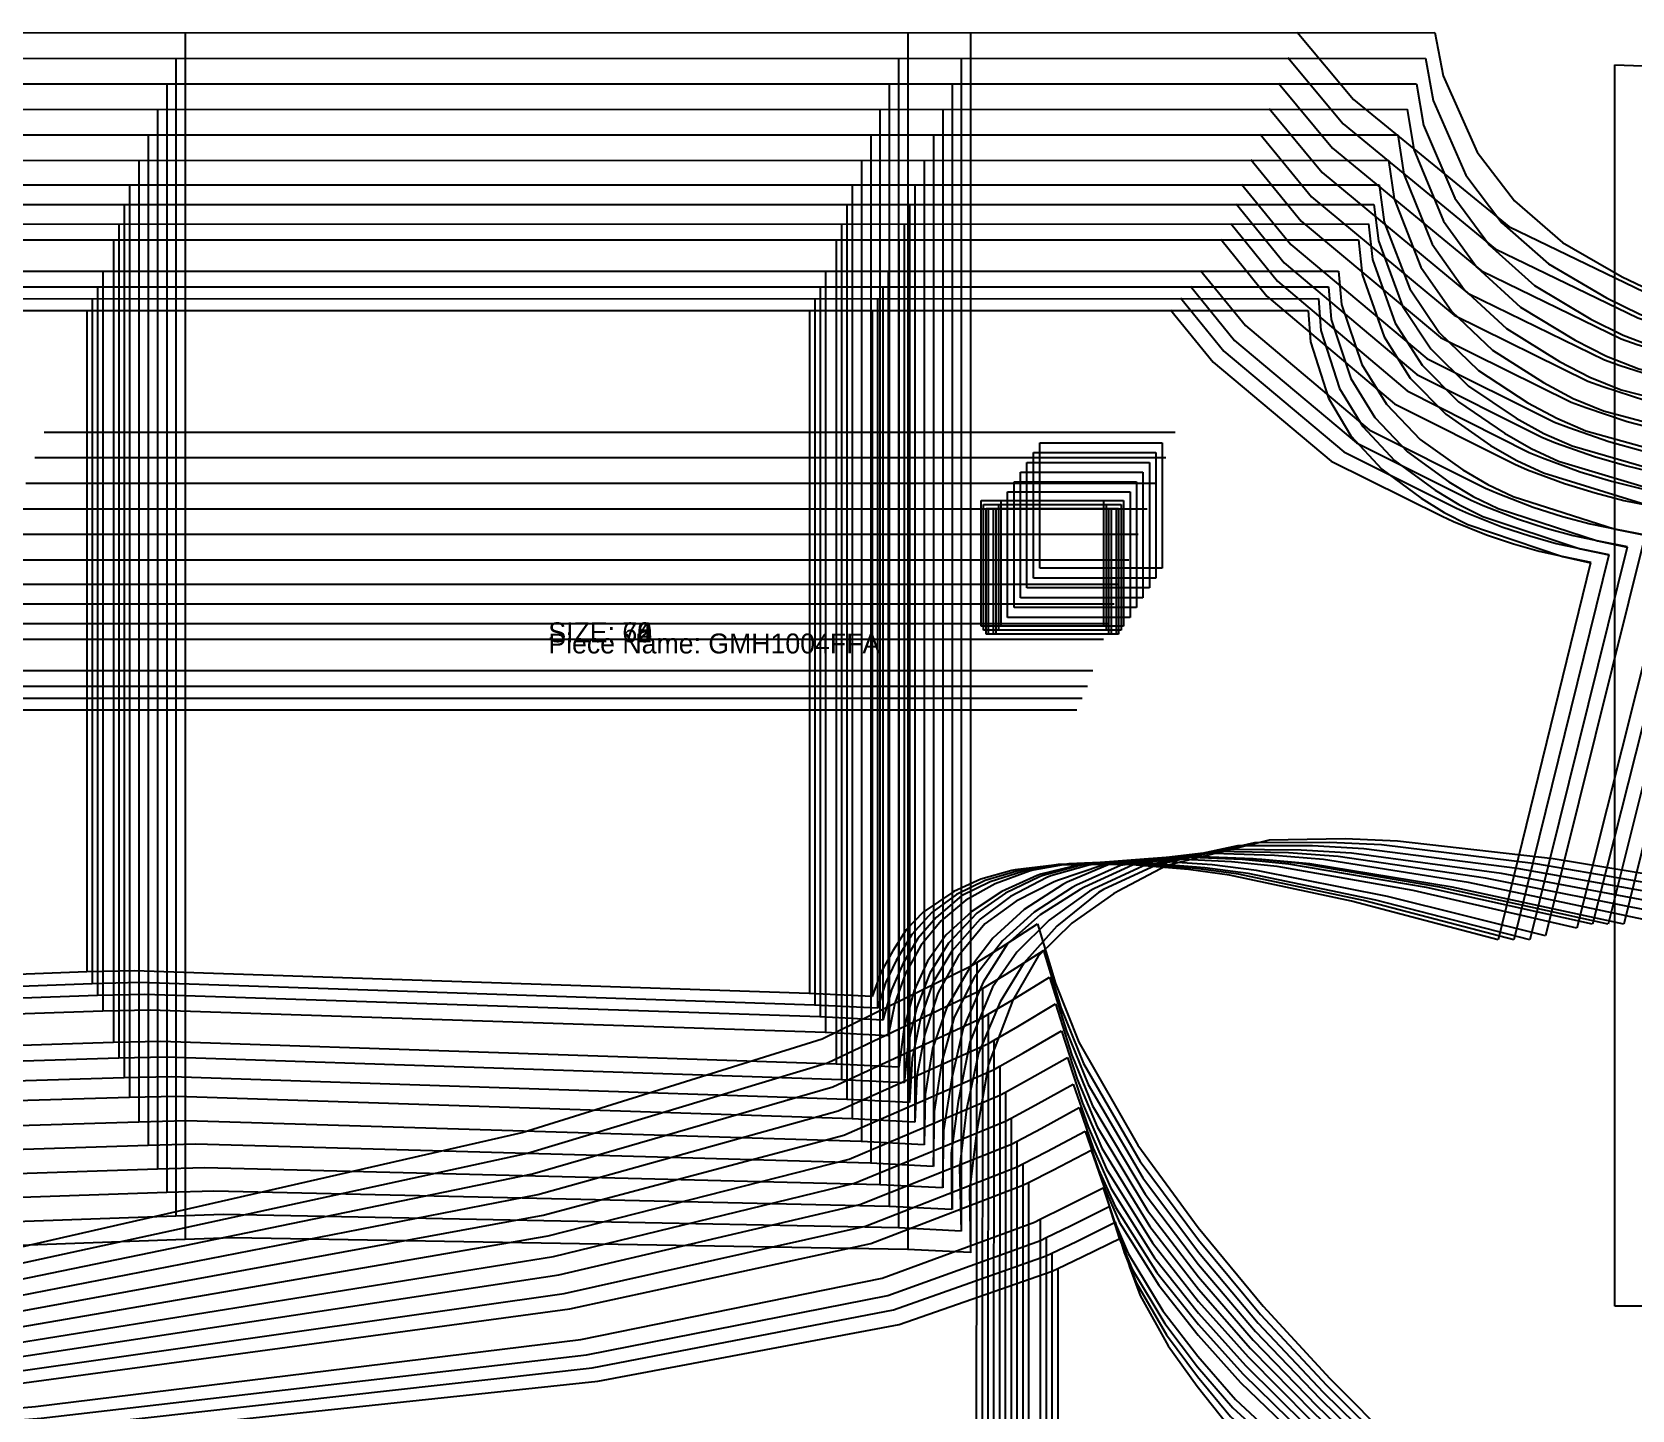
# Model space of a CAD drawing. Extents: x -1.7 to 62.1, y -0.5 to 34.5.
# Drawn here: x 8.41 to 28.47, y 17.2 to 34.48 of the extents above; entities that cross this region are included whole.
import ezdxf

# ---------------------------------------------------------------- set-up
doc = ezdxf.new("R2010")
doc.units = 0

# ---------------------------------------------------------------- blocks, each defined once
blk = doc.blocks.new('GMH1004FFA_42')
at = {"layer": '1'}
for points in [[(1.8122, 30.9872), (24.4099, 30.9889)], [(24.4099, 30.9889), (24.4388, 30.596), (24.6638, 29.8869), (24.9448, 29.4159), (25.331, 28.9979), (25.8245, 28.6329), (26.1136, 28.4537), (26.4105, 28.3058), (27.5972, 27.9025), (27.9497, 27.8249)], [(27.9497, 27.8249), (26.792, 23.0958)], [(26.792, 23.0958), (24.9531, 23.5818), (23.4237, 23.9061), (22.9061, 23.9773), (22.1516, 24.0394), (21.224, 24.0339), (20.7325, 23.9724), (20.691, 23.9654), (20.3044, 23.8587), (19.9665, 23.7041), (19.5809, 23.4415), (19.3688, 23.2217), (19.1993, 22.9597), (19.0542, 22.6933), (18.9394, 22.3854)], [(18.9394, 22.3854), (18.153, 22.4251), (9.6869, 22.7077), (9.0955, 22.6936), (1.8115, 22.4142)]]:
    blk.add_lwpolyline(points, dxfattribs=at)
at = {"layer": '5'}
blk.add_line((7.3271, 25.9803), (21.5066, 25.9803), dxfattribs=at)
at = {"layer": '6'}
blk.add_line((1.8122, 30.9872), (24.4099, 30.9889), dxfattribs=at)
at = {"layer": '7'}
blk.add_line((7.3271, 25.9803), (21.5066, 25.9803), dxfattribs=at)
at = {"layer": '8'}
for p, q in [((9.0956, 30.9881), (9.0956, 22.6936)), ((18.159, 22.425), (18.159, 30.9881)), ((18.9463, 22.3851), (18.9463, 30.9881)), ((20.3066, 27.0294), (20.3066, 28.6042)), ((20.3066, 28.6042), (21.8419, 28.6042)), ((21.8419, 28.6042), (21.8419, 27.0294)), ((21.8419, 27.0294), (20.3066, 27.0294))]:
    blk.add_line(p, q, dxfattribs=at)
blk.add_lwpolyline([(22.6816, 30.9967), (23.2166, 30.3408), (24.6961, 29.0998), (26.088, 28.4068), (26.2317, 28.3422), (26.6421, 28.1757), (26.9843, 28.0617), (27.3052, 27.9694), (27.6096, 27.9017), (27.9513, 27.8307)], dxfattribs=at)
at = {"layer": '1'}
for s, p in [('SIZE: 42', (14.8806, 26.8271)), ('Piece Name: GMH1004FFA', (14.8806, 26.6871))]:
    blk.add_text(s, height=0.25, dxfattribs=at).set_placement(p)
blk = doc.blocks.new('GMH1004FFA_44')
at = {"layer": '1'}
for points in [[(1.5838, 31.1348), (24.536, 31.1366)], [(24.536, 31.1366), (24.5682, 30.7349), (24.803, 30.011), (25.0936, 29.5311), (25.4914, 29.1061), (25.9985, 28.736), (26.2954, 28.5546), (26.6002, 28.4052), (27.8169, 28.0004), (28.178, 27.9234)], [(28.178, 27.9234), (26.9887, 23.0959)], [(26.9887, 23.0959), (25.1029, 23.5905), (23.5345, 23.9198), (23.0038, 23.9917), (22.2303, 24.0539), (21.2724, 24.0414), (20.8166, 23.9708), (20.7722, 23.9623), (20.3584, 23.8384), (19.9981, 23.664), (19.6912, 23.4389), (19.4402, 23.1637), (19.2427, 22.8385), (19.108, 22.5586), (19.0064, 22.2378)], [(19.0064, 22.2378), (18.22, 22.2775), (9.7539, 22.5601), (9.1624, 22.546), (1.5833, 22.2664)]]:
    blk.add_lwpolyline(points, dxfattribs=at)
at = {"layer": '5'}
blk.add_line((7.394, 26.128), (21.5736, 26.128), dxfattribs=at)
at = {"layer": '6'}
blk.add_line((1.5838, 31.1348), (24.536, 31.1366), dxfattribs=at)
at = {"layer": '7'}
blk.add_line((7.394, 26.128), (21.5736, 26.128), dxfattribs=at)
at = {"layer": '8'}
for p, q in [((9.1625, 31.1358), (9.1625, 22.546)), ((18.2259, 22.2774), (18.2259, 31.1358)), ((19.0133, 22.2375), (19.0133, 31.1358)), ((20.3381, 26.9802), (20.3381, 28.555)), ((20.3381, 28.555), (21.8735, 28.555)), ((21.8735, 28.555), (21.8735, 26.9802)), ((21.8735, 26.9802), (20.3381, 26.9802))]:
    blk.add_line(p, q, dxfattribs=at)
blk.add_lwpolyline([(22.8077, 31.1444), (23.3512, 30.4769), (24.8549, 29.2136), (26.2699, 28.5077), (26.4173, 28.4424), (26.8381, 28.2745), (27.1889, 28.1599), (27.5177, 28.0674), (27.8295, 27.9998), (28.1795, 27.9292)], dxfattribs=at)
at = {"layer": '1'}
for s, p in [('SIZE: 44', (14.8806, 26.8272)), ('Piece Name: GMH1004FFA', (14.8806, 26.6872))]:
    blk.add_text(s, height=0.25, dxfattribs=at).set_placement(p)
blk = doc.blocks.new('GMH1004FFA_46')
at = {"layer": '1'}
for points in [[(1.3554, 31.2823), (24.662, 31.2842)], [(24.662, 31.2842), (24.6974, 30.8737), (24.9421, 30.1351), (25.2423, 29.6462), (25.6516, 29.2142), (26.1725, 28.839), (26.4773, 28.6554), (26.7898, 28.5045), (28.0365, 28.0983), (28.4063, 28.0218)], [(28.4063, 28.0218), (27.1854, 23.0959)], [(27.1854, 23.0959), (25.2575, 23.5958), (23.6543, 23.9278), (23.1119, 23.9998), (22.3215, 24.0611), (21.3353, 24.0387), (20.876, 23.9603), (20.8318, 23.9514), (20.4206, 23.8238), (20.0634, 23.6465), (19.7439, 23.3775), (19.512, 23.1145), (19.3313, 22.8052), (19.1821, 22.4712), (19.0733, 22.0901)], [(19.0733, 22.0901), (18.2869, 22.1298), (9.8208, 22.4124), (9.2293, 22.3983), (1.355, 22.1185)]]:
    blk.add_lwpolyline(points, dxfattribs=at)
at = {"layer": '5'}
blk.add_line((7.4609, 26.2756), (21.6405, 26.2756), dxfattribs=at)
at = {"layer": '6'}
blk.add_line((1.3554, 31.2823), (24.662, 31.2842), dxfattribs=at)
at = {"layer": '7'}
blk.add_line((7.4609, 26.2756), (21.6405, 26.2756), dxfattribs=at)
at = {"layer": '8'}
for p, q in [((9.2295, 31.2834), (9.2295, 22.3983)), ((18.2929, 22.1297), (18.2929, 31.2834)), ((19.0802, 22.0898), (19.0802, 31.2834)), ((20.3697, 26.9309), (20.3697, 28.5057)), ((20.3697, 28.5057), (21.9051, 28.5057)), ((21.9051, 28.5057), (21.9051, 26.9309)), ((21.9051, 26.9309), (20.3697, 26.9309))]:
    blk.add_line(p, q, dxfattribs=at)
blk.add_lwpolyline([(22.9337, 31.292), (23.4858, 30.6129), (25.0136, 29.3273), (26.4517, 28.6085), (26.6028, 28.5426), (27.0341, 28.3732), (27.3935, 28.258), (27.7302, 28.1652), (28.0494, 28.0979), (28.4078, 28.0276)], dxfattribs=at)
at = {"layer": '1'}
for s, p in [('SIZE: 46', (14.8806, 26.8271)), ('Piece Name: GMH1004FFA', (14.8806, 26.6871))]:
    blk.add_text(s, height=0.25, dxfattribs=at).set_placement(p)
blk = doc.blocks.new('GMH1004FFA_48')
at = {"layer": '1'}
for points in [[(1.1271, 31.4791), (24.7881, 31.4811)], [(24.7881, 31.4811), (24.8268, 31.0618), (25.0813, 30.3084), (25.391, 29.8107), (25.812, 29.3716), (26.3466, 28.9913), (26.6591, 28.8055), (26.9796, 28.6532), (28.2562, 28.2455), (28.6345, 28.1695)], [(28.6345, 28.1695), (27.3822, 23.1452)], [(27.3822, 23.1452), (25.4044, 23.6411), (23.7604, 23.9678), (23.2045, 24.037), (22.3949, 24.0933), (21.407, 24.0513), (20.9599, 23.9693), (20.9136, 23.9576), (20.4846, 23.8005), (20.1153, 23.5937), (19.8055, 23.3366), (19.5503, 23.0262), (19.3554, 22.6647), (19.2248, 22.3022), (19.1403, 21.8933)], [(19.1403, 21.8933), (18.3539, 21.933), (9.8878, 22.2156), (9.2963, 22.2015), (1.1268, 21.9215)]]:
    blk.add_lwpolyline(points, dxfattribs=at)
at = {"layer": '5'}
blk.add_line((7.5279, 26.4725), (21.7075, 26.4725), dxfattribs=at)
at = {"layer": '6'}
blk.add_line((1.1271, 31.4791), (24.7881, 31.4811), dxfattribs=at)
at = {"layer": '7'}
blk.add_line((7.5279, 26.4725), (21.7075, 26.4725), dxfattribs=at)
at = {"layer": '8'}
for p, q in [((9.2964, 31.4803), (9.2964, 22.2015)), ((18.3598, 21.9329), (18.3598, 31.4803)), ((19.1472, 21.893), (19.1472, 31.4803)), ((20.4012, 26.9309), (20.4012, 28.5057)), ((20.4012, 28.5057), (21.9366, 28.5057)), ((21.9366, 28.5057), (21.9366, 26.9309)), ((21.9366, 26.9309), (20.4012, 26.9309))]:
    blk.add_line(p, q, dxfattribs=at)
blk.add_lwpolyline([(23.0598, 31.4889), (23.6205, 30.7982), (25.1724, 29.4903), (26.6336, 28.7586), (26.7884, 28.692), (27.2301, 28.5212), (27.5981, 28.4054), (27.9427, 28.3123), (28.2694, 28.2452), (28.636, 28.1753)], dxfattribs=at)
at = {"layer": '1'}
for s, p in [('SIZE: 48', (14.8806, 26.8272)), ('Piece Name: GMH1004FFA', (14.8806, 26.6872))]:
    blk.add_text(s, height=0.25, dxfattribs=at).set_placement(p)
blk = doc.blocks.new('GMH1004FFA_52')
at = {"layer": '1'}
for points in [[(0.6704, 31.8725), (25.0402, 31.8748)], [(25.0402, 31.8748), (25.0854, 31.4378), (25.3596, 30.655), (25.6885, 30.1393), (26.1327, 29.6862), (26.6947, 29.2957), (27.0229, 29.1055), (27.359, 28.9503), (28.6954, 28.5397), (29.091, 28.4648)], [(29.091, 28.4648), (27.7757, 23.2437)], [(27.7757, 23.2437), (25.7244, 23.7136), (24.0211, 24.0161), (23.446, 24.0758), (22.6094, 24.1167), (21.5745, 24.0453), (21.0574, 23.9204), (21.0094, 23.9043), (20.5686, 23.7044), (20.1949, 23.4565), (19.8644, 23.1561), (19.6348, 22.8311), (19.4686, 22.46), (19.3412, 22.0061), (19.2742, 21.4996)], [(19.2742, 21.4996), (18.4878, 21.5393), (10.0217, 21.8219), (9.4302, 21.8078), (0.6703, 21.5272)]]:
    blk.add_lwpolyline(points, dxfattribs=at)
at = {"layer": '5'}
blk.add_line((7.6618, 26.8662), (21.8414, 26.8662), dxfattribs=at)
at = {"layer": '6'}
blk.add_line((0.6704, 31.8725), (25.0402, 31.8748), dxfattribs=at)
at = {"layer": '7'}
blk.add_line((7.6618, 26.8662), (21.8414, 26.8662), dxfattribs=at)
at = {"layer": '8'}
for p, q in [((9.4303, 31.874), (9.4303, 21.8078)), ((18.4937, 21.5392), (18.4937, 31.874)), ((19.2811, 21.4993), (19.2811, 31.874)), ((20.4643, 26.9308), (20.4643, 28.5056)), ((20.4643, 28.5056), (21.9997, 28.5056)), ((21.9997, 28.5056), (21.9997, 26.9308)), ((21.9997, 26.9308), (20.4643, 26.9308))]:
    blk.add_line(p, q, dxfattribs=at)
blk.add_lwpolyline([(23.3119, 31.8826), (23.8897, 31.1687), (25.4899, 29.8162), (26.9974, 29.0586), (27.1595, 28.9907), (27.6222, 28.8171), (28.0073, 28.7), (28.3678, 28.6064), (28.7093, 28.5398), (29.0925, 28.4706)], dxfattribs=at)
at = {"layer": '1'}
for s, p in [('SIZE: 52', (14.8806, 26.8272)), ('Piece Name: GMH1004FFA', (14.8806, 26.6872))]:
    blk.add_text(s, height=0.25, dxfattribs=at).set_placement(p)
blk = doc.blocks.new('GMH1004FFA_54')
at = {"layer": '1'}
for points in [[(0.4421, 32.0692), (25.1663, 32.0716)], [(25.1663, 32.0716), (25.2147, 31.6258), (25.4989, 30.8282), (25.8372, 30.3036), (26.293, 29.8435), (26.8687, 29.4478), (27.2048, 29.2555), (27.5486, 29.0989), (28.915, 28.6868), (29.3192, 28.6124)], [(29.3192, 28.6124), (27.9725, 23.2929)], [(27.9725, 23.2929), (25.8916, 23.7536), (24.1646, 24.0472), (23.5819, 24.1033), (22.7344, 24.1386), (21.6425, 24.0521), (21.0849, 23.903), (21.0383, 23.8863), (20.6122, 23.6816), (20.2526, 23.4316), (19.8982, 23.0545), (19.6632, 22.6771), (19.5016, 22.2524), (19.3909, 21.8024), (19.3412, 21.3027)], [(19.3412, 21.3027), (18.5547, 21.3424), (10.0887, 21.625), (9.4972, 21.6109), (0.442, 21.3301)]]:
    blk.add_lwpolyline(points, dxfattribs=at)
at = {"layer": '5'}
blk.add_line((7.7288, 27.063), (21.9084, 27.063), dxfattribs=at)
at = {"layer": '6'}
blk.add_line((0.4421, 32.0692), (25.1663, 32.0716), dxfattribs=at)
at = {"layer": '7'}
blk.add_line((7.7288, 27.063), (21.9084, 27.063), dxfattribs=at)
at = {"layer": '8'}
for p, q in [((9.4973, 32.0708), (9.4973, 21.6109)), ((18.5607, 21.3423), (18.5607, 32.0708)), ((19.3481, 21.3024), (19.3481, 32.0708)), ((20.4959, 26.9307), (20.4959, 28.5055)), ((20.4959, 28.5055), (22.0313, 28.5055)), ((22.0313, 28.5055), (22.0313, 26.9307)), ((22.0313, 26.9307), (20.4959, 26.9307))]:
    blk.add_line(p, q, dxfattribs=at)
blk.add_lwpolyline([(23.438, 32.0794), (24.0243, 31.354), (25.6487, 29.9791), (27.1792, 29.2086), (27.3451, 29.1401), (27.8182, 28.965), (28.2119, 28.8473), (28.5803, 28.7535), (28.9292, 28.687), (29.3208, 28.6182)], dxfattribs=at)
at = {"layer": '1'}
for s, p in [('SIZE: 54', (14.8806, 26.8271)), ('Piece Name: GMH1004FFA', (14.8806, 26.6871))]:
    blk.add_text(s, height=0.25, dxfattribs=at).set_placement(p)
blk = doc.blocks.new('GMH1004FFA_56')
at = {"layer": '1'}
for points in [[(0.2137, 32.3151), (25.2332, 32.3177)], [(25.2332, 32.3177), (25.2884, 31.8597), (25.5903, 31.0426), (25.9448, 30.5071), (26.4192, 30.0392), (27.0163, 29.6392), (27.3643, 29.4454), (27.72, 29.2884), (29.1307, 28.8809), (29.5476, 28.8093)], [(29.5476, 28.8093), (28.1692, 23.2929)], [(28.1692, 23.2929), (26.059, 23.7582), (24.3076, 24.0544), (23.7167, 24.1109), (22.8573, 24.1459), (21.7344, 24.0518), (21.1808, 23.899), (21.1309, 23.8792), (20.6765, 23.6418), (20.2959, 23.3577), (19.9397, 22.9541), (19.7037, 22.5554), (19.5454, 22.1091), (19.4421, 21.609), (19.4081, 21.0567)], [(19.4081, 21.0567), (18.6217, 21.0964), (10.1556, 21.379), (9.5641, 21.3649), (0.2139, 21.0837)]]:
    blk.add_lwpolyline(points, dxfattribs=at)
at = {"layer": '5'}
blk.add_line((7.7957, 27.3091), (21.9753, 27.3091), dxfattribs=at)
at = {"layer": '6'}
blk.add_line((0.2137, 32.3151), (25.2332, 32.3177), dxfattribs=at)
at = {"layer": '7'}
blk.add_line((7.7957, 27.3091), (21.9753, 27.3091), dxfattribs=at)
at = {"layer": '8'}
for p, q in [((9.5643, 32.3169), (9.5643, 21.3649)), ((18.6277, 21.0963), (18.6277, 32.3169)), ((19.415, 21.0564), (19.415, 32.3169)), ((20.5275, 26.9799), (20.5275, 28.5547)), ((20.5275, 28.5547), (22.0628, 28.5547)), ((22.0628, 28.5547), (22.0628, 26.9799)), ((22.0628, 26.9799), (20.5275, 26.9799))]:
    blk.add_line(p, q, dxfattribs=at)
blk.add_lwpolyline([(23.5049, 32.3255), (24.1065, 31.585), (25.7713, 30.1828), (27.3387, 29.3985), (27.5101, 29.3298), (27.9989, 29.155), (28.4053, 29.0383), (28.7856, 28.9459), (29.1454, 28.8815), (29.5491, 28.8151)], dxfattribs=at)
at = {"layer": '1'}
for s, p in [('SIZE: 56', (14.8806, 26.8272)), ('Piece Name: GMH1004FFA', (14.8806, 26.6872))]:
    blk.add_text(s, height=0.25, dxfattribs=at).set_placement(p)
blk = doc.blocks.new('GMH1004FFA_58')
at = {"layer": '1'}
for points in [[(-0.0145, 32.5609), (25.3003, 32.5637)], [(25.3003, 32.5637), (25.3623, 32.0935), (25.682, 31.257), (26.0524, 30.7104), (26.5455, 30.2349), (27.164, 29.8305), (27.5239, 29.6352), (27.8914, 29.4778), (29.3465, 29.075), (29.7759, 29.0061)], [(29.7759, 29.0061), (28.3661, 23.2928)], [(28.3661, 23.2928), (26.2147, 23.7572), (24.4296, 24.051), (23.8276, 24.1058), (22.9522, 24.1376), (21.8335, 24.0315), (21.2649, 23.8387), (21.2137, 23.819), (20.7467, 23.5815), (20.3544, 23.2954), (20.02, 22.8907), (19.7657, 22.4293), (19.6015, 21.9166), (19.5015, 21.3904), (19.4752, 20.8106)], [(19.4752, 20.8106), (18.6888, 20.8503), (10.2227, 21.1329), (9.6312, 21.1188), (-0.0142, 20.8372)]]:
    blk.add_lwpolyline(points, dxfattribs=at)
at = {"layer": '5'}
blk.add_line((7.8628, 27.5551), (22.0424, 27.5551), dxfattribs=at)
at = {"layer": '6'}
blk.add_line((-0.0145, 32.5609), (25.3003, 32.5637), dxfattribs=at)
at = {"layer": '7'}
blk.add_line((7.8628, 27.5551), (22.0424, 27.5551), dxfattribs=at)
at = {"layer": '8'}
for p, q in [((9.6313, 32.5629), (9.6313, 21.1188)), ((18.6947, 20.8502), (18.6947, 32.5629)), ((19.4821, 20.8103), (19.4821, 32.5629)), ((20.5591, 27.029), (20.5591, 28.6038)), ((20.5591, 28.6038), (22.0945, 28.6038)), ((22.0945, 28.6038), (22.0945, 27.029)), ((22.0945, 27.029), (20.5591, 27.029))]:
    blk.add_line(p, q, dxfattribs=at)
blk.add_lwpolyline([(23.572, 32.5715), (24.1888, 31.8159), (25.894, 30.3864), (27.4984, 29.5883), (27.6753, 29.5195), (28.1799, 29.345), (28.599, 29.2293), (28.991, 29.1383), (29.3617, 29.0759), (29.7774, 29.0119)], dxfattribs=at)
at = {"layer": '1'}
for s, p in [('SIZE: 58', (14.8807, 26.8271)), ('Piece Name: GMH1004FFA', (14.8807, 26.6871))]:
    blk.add_text(s, height=0.25, dxfattribs=at).set_placement(p)
blk = doc.blocks.new('GMH1004FFA_60')
at = {"layer": '1'}
for points in [[(-0.2921, 32.8674), (25.4164, 32.8704)], [(25.4164, 32.8704), (25.4852, 32.388), (25.8227, 31.532), (26.2093, 30.9745), (26.721, 30.4912), (27.3607, 30.0824), (27.7326, 29.8857), (28.1119, 29.728), (29.6115, 29.3298), (30.0533, 29.2636)], [(28.612, 23.3534), (26.4187, 23.8141), (24.5992, 24.1031), (23.9858, 24.1555), (23.0942, 24.1829), (21.9223, 24.0441), (21.3846, 23.8183), (21.331, 23.7908), (20.8483, 23.4759), (20.4531, 23.1167), (20.1454, 22.7128), (19.8772, 22.2508), (19.6991, 21.7348), (19.6044, 21.1589), (19.5913, 20.5267)], [(19.5913, 20.5267), (18.8049, 20.5664), (10.3387, 20.8261), (9.7473, 20.8105), (-0.2915, 20.5037)]]:
    blk.add_lwpolyline(points, dxfattribs=at)
at = {"layer": '5'}
blk.add_line((7.9789, 27.8618), (22.1585, 27.8618), dxfattribs=at)
at = {"layer": '6'}
blk.add_line((-0.2921, 32.8674), (25.4164, 32.8704), dxfattribs=at)
at = {"layer": '7'}
blk.add_line((7.9789, 27.8618), (22.1585, 27.8618), dxfattribs=at)
at = {"layer": '8'}
for p, q in [((9.7475, 32.8696), (9.7475, 20.8105)), ((18.8109, 20.5663), (18.8109, 32.8696)), ((19.5982, 20.5264), (19.5982, 32.8696)), ((20.6398, 27.1388), (20.6398, 28.7136)), ((20.6398, 28.7136), (22.1752, 28.7136)), ((22.1752, 28.7136), (22.1752, 27.1388)), ((22.1752, 27.1388), (20.6398, 27.1388))]:
    blk.add_line(p, q, dxfattribs=at)
blk.add_lwpolyline([(23.6881, 32.8782), (24.3201, 32.1075), (26.066, 30.6506), (27.7071, 29.8388), (27.8897, 29.7699), (28.4099, 29.5956), (28.8417, 29.4809), (29.2454, 29.3914), (29.627, 29.331), (30.0549, 29.2694)], dxfattribs=at)
at = {"layer": '1'}
for s, p in [('SIZE: 60', (14.8806, 26.827)), ('Piece Name: GMH1004FFA', (14.8806, 26.687))]:
    blk.add_text(s, height=0.25, dxfattribs=at).set_placement(p)
blk = doc.blocks.new('GMH1004FFA_62')
at = {"layer": '1'}
for points in [[(-0.5696, 33.1873), (25.5326, 33.1905)], [(25.5326, 33.1905), (25.6082, 32.6959), (25.9635, 31.8204), (26.3661, 31.2519), (26.8966, 30.761), (27.5575, 30.3478), (27.9414, 30.1496), (28.3325, 29.9915), (29.8764, 29.5979), (30.3308, 29.5345)], [(28.858, 23.4274), (26.6299, 23.8689), (24.7826, 24.1407), (24.1603, 24.1868), (23.2564, 24.2042), (22.0537, 24.0298), (21.5043, 23.7806), (21.451, 23.7534), (20.9706, 23.4416), (20.5771, 23.0856), (20.2186, 22.6262), (19.968, 22.125), (19.8153, 21.5732), (19.7168, 20.9451), (19.7075, 20.2562)], [(19.7075, 20.2562), (18.9211, 20.2959), (10.4548, 20.5332), (9.8635, 20.516), (-0.5688, 20.1836)]]:
    blk.add_lwpolyline(points, dxfattribs=at)
at = {"layer": '5'}
blk.add_line((8.0951, 28.1819), (22.2747, 28.1819), dxfattribs=at)
at = {"layer": '6'}
blk.add_line((-0.5696, 33.1873), (25.5326, 33.1905), dxfattribs=at)
at = {"layer": '7'}
blk.add_line((8.0951, 28.1819), (22.2747, 28.1819), dxfattribs=at)
at = {"layer": '8'}
for p, q in [((9.8636, 33.1897), (9.8636, 20.516)), ((18.927, 20.2958), (18.927, 33.1897)), ((19.7144, 20.2559), (19.7144, 33.1897)), ((20.7206, 27.262), (20.7206, 28.8368)), ((20.7206, 28.8368), (22.256, 28.8368)), ((22.256, 28.8368), (22.256, 27.262)), ((22.256, 27.262), (20.7206, 27.262))]:
    blk.add_line(p, q, dxfattribs=at)
blk.add_lwpolyline([(23.8043, 33.1983), (24.4515, 32.4125), (26.2379, 30.9283), (27.9159, 30.1027), (28.1041, 30.0337), (28.6399, 29.8596), (29.0845, 29.746), (29.5, 29.6579), (29.8924, 29.5995), (30.3323, 29.5403)], dxfattribs=at)
at = {"layer": '1'}
for s, p in [('SIZE: 62', (14.8806, 26.827)), ('Piece Name: GMH1004FFA', (14.8806, 26.687))]:
    blk.add_text(s, height=0.25, dxfattribs=at).set_placement(p)
blk = doc.blocks.new('GMH1004FFA_64')
at = {"layer": '1'}
for points in [[(-0.847, 33.5072), (25.6489, 33.5106)], [(25.6489, 33.5106), (25.7313, 33.0037), (26.1043, 32.1088), (26.5231, 31.5294), (27.0722, 31.0307), (27.7545, 30.6132), (28.1503, 30.4135), (28.5532, 30.2551), (30.1415, 29.8661), (30.6084, 29.8054)], [(29.1041, 23.5014), (26.8335, 23.9263), (24.9521, 24.1828), (24.3188, 24.2228), (23.3994, 24.2308), (22.2044, 24.0321), (21.6034, 23.7571), (21.5478, 23.7294), (21.0478, 23.4116), (20.6374, 23.0472), (20.3349, 22.5654), (20.0804, 21.991), (19.9382, 21.3649), (19.8342, 20.7072), (19.8238, 19.9857)], [(19.8238, 19.9857), (19.0374, 20.0254), (10.5709, 20.2399), (9.9798, 20.2211), (-0.846, 19.8635)]]:
    blk.add_lwpolyline(points, dxfattribs=at)
at = {"layer": '5'}
blk.add_line((8.2114, 28.502), (22.391, 28.502), dxfattribs=at)
at = {"layer": '6'}
blk.add_line((-0.847, 33.5072), (25.6489, 33.5106), dxfattribs=at)
at = {"layer": '7'}
blk.add_line((8.2114, 28.502), (22.391, 28.502), dxfattribs=at)
at = {"layer": '8'}
for p, q in [((9.9799, 33.5097), (9.9799, 20.2211)), ((19.0433, 20.0253), (19.0433, 33.5097)), ((19.8307, 19.9854), (19.8307, 33.5097)), ((20.8015, 27.3852), (20.8015, 28.96)), ((20.8015, 28.96), (22.3369, 28.96)), ((22.3369, 28.96), (22.3369, 27.3852)), ((22.3369, 27.3852), (20.8015, 27.3852))]:
    blk.add_line(p, q, dxfattribs=at)
blk.add_lwpolyline([(23.9206, 33.5184), (24.5829, 32.7175), (26.4099, 31.206), (28.1248, 30.3666), (28.3185, 30.2975), (28.8701, 30.1237), (29.3274, 30.011), (29.7546, 29.9244), (30.1578, 29.868), (30.6099, 29.8112)], dxfattribs=at)
at = {"layer": '1'}
for s, p in [('SIZE: 64', (14.8807, 26.827)), ('Piece Name: GMH1004FFA', (14.8807, 26.687))]:
    blk.add_text(s, height=0.25, dxfattribs=at).set_placement(p)
blk = doc.blocks.new('GMH1004FFA_66')
at = {"layer": '1'}
for points in [[(-1.1245, 33.8271), (25.7651, 33.8307)], [(25.7651, 33.8307), (25.8542, 33.3117), (26.2451, 32.3973), (26.6799, 31.8069), (27.2476, 31.3006), (27.9513, 30.8786), (28.3591, 30.6775), (28.7737, 30.5187), (30.4063, 30.1343), (30.8859, 30.0763)], [(29.35, 23.5754), (27.03, 23.9911), (25.1081, 24.238), (24.4616, 24.2739), (23.5234, 24.2748), (22.3347, 24.0196), (21.7212, 23.7373), (21.6649, 23.7053), (21.1612, 23.3452), (20.7536, 22.9416), (20.451, 22.5046), (20.167, 21.8155), (20.0176, 21.0685), (19.9322, 20.4219), (19.9399, 19.7152)], [(19.9399, 19.7152), (19.1535, 19.7549), (10.6871, 19.947), (10.096, 19.9266), (-1.1234, 19.5434)]]:
    blk.add_lwpolyline(points, dxfattribs=at)
at = {"layer": '5'}
blk.add_line((8.3276, 28.8221), (22.5071, 28.8221), dxfattribs=at)
at = {"layer": '6'}
blk.add_line((-1.1245, 33.8271), (25.7651, 33.8307), dxfattribs=at)
at = {"layer": '7'}
blk.add_line((8.3276, 28.8221), (22.5071, 28.8221), dxfattribs=at)
at = {"layer": '8'}
for p, q in [((10.0961, 33.8299), (10.0961, 19.9266)), ((19.1595, 19.7548), (19.1595, 33.8299)), ((19.9468, 19.7149), (19.9468, 33.8299)), ((20.8823, 27.5084), (20.8823, 29.0832)), ((20.8823, 29.0832), (22.4177, 29.0832)), ((22.4177, 29.0832), (22.4177, 27.5084)), ((22.4177, 27.5084), (20.8823, 27.5084))]:
    blk.add_line(p, q, dxfattribs=at)
blk.add_lwpolyline([(24.0367, 33.8385), (24.7143, 33.0225), (26.5818, 31.4837), (28.3336, 30.6306), (28.5328, 30.5613), (29.1, 30.3878), (29.5702, 30.2761), (30.0091, 30.1909), (30.4231, 30.1365), (30.8874, 30.0821)], dxfattribs=at)
at = {"layer": '1'}
for s, p in [('SIZE: 66', (14.8807, 26.827)), ('Piece Name: GMH1004FFA', (14.8807, 26.687))]:
    blk.add_text(s, height=0.25, dxfattribs=at).set_placement(p)
blk = doc.blocks.new('GMH1004FFA_68')
at = {"layer": '1'}
for points in [[(-1.4021, 34.147), (25.8812, 34.1509)], [(25.8812, 34.1509), (25.9772, 33.6197), (26.3859, 32.6858), (26.8367, 32.0845), (27.4231, 31.5704), (28.148, 31.1441), (28.5678, 30.9415), (28.9943, 30.7823), (30.6713, 30.4025), (31.1633, 30.3473)], [(29.596, 23.6495), (27.2608, 24.051), (25.3273, 24.2857), (24.6772, 24.3172), (23.7341, 24.3115), (22.5039, 24.0328), (21.84, 23.7261), (21.7811, 23.688), (21.2584, 23.2675), (20.8422, 22.8057), (20.5477, 22.3179), (20.2732, 21.6742), (20.1245, 20.9746), (20.0373, 20.243), (20.0561, 19.4448)], [(20.0561, 19.4448), (19.2697, 19.4845), (10.8031, 19.6538), (10.2121, 19.6318), (-1.4005, 19.2232)]]:
    blk.add_lwpolyline(points, dxfattribs=at)
at = {"layer": '5'}
blk.add_line((8.4437, 29.1423), (22.6233, 29.1423), dxfattribs=at)
at = {"layer": '6'}
blk.add_line((-1.4021, 34.147), (25.8812, 34.1509), dxfattribs=at)
at = {"layer": '7'}
blk.add_line((8.4437, 29.1423), (22.6233, 29.1423), dxfattribs=at)
at = {"layer": '8'}
for p, q in [((10.2122, 34.1501), (10.2122, 19.6318)), ((19.2757, 19.4844), (19.2757, 34.1501)), ((20.063, 19.4445), (20.063, 34.1501)), ((20.963, 27.6317), (20.963, 29.2065)), ((20.963, 29.2065), (22.4984, 29.2065)), ((22.4984, 29.2065), (22.4984, 27.6317)), ((22.4984, 27.6317), (20.963, 27.6317))]:
    blk.add_line(p, q, dxfattribs=at)
blk.add_lwpolyline([(24.1529, 34.1587), (24.8457, 33.3276), (26.7537, 31.7615), (28.5423, 30.8946), (28.7472, 30.8252), (29.3301, 30.6519), (29.8129, 30.5413), (30.2635, 30.4575), (30.6885, 30.4051), (31.1649, 30.3531)], dxfattribs=at)
at = {"layer": '1'}
for s, p in [('SIZE: 68', (14.8806, 26.827)), ('Piece Name: GMH1004FFA', (14.8806, 26.687))]:
    blk.add_text(s, height=0.25, dxfattribs=at).set_placement(p)
blk = doc.blocks.new('GMH1004FFA_70')
at = {"layer": '1'}
for points in [[(-1.6796, 34.4669), (25.9975, 34.471)], [(25.9975, 34.471), (26.1002, 33.9275), (26.5266, 32.9742), (26.9936, 32.3619), (27.5985, 31.8402), (28.3448, 31.4094), (28.7766, 31.2054), (29.2149, 31.0459), (30.9362, 30.6707), (31.4409, 30.6182)], [(29.8421, 23.7235), (27.4816, 24.1114), (25.5277, 24.3339), (24.8712, 24.3609), (23.9191, 24.3481), (22.6371, 24.0293), (22.0243, 23.7056), (21.966, 23.6729), (21.444, 23.3046), (21.0208, 22.8907), (20.7068, 22.3392), (20.4005, 21.5384), (20.2509, 20.675), (20.1599, 19.9577), (20.1723, 19.1743)], [(20.1723, 19.1743), (19.3859, 19.214), (10.9192, 19.3608), (10.3284, 19.3373), (-1.6776, 18.9031)]]:
    blk.add_lwpolyline(points, dxfattribs=at)
at = {"layer": '5'}
blk.add_line((8.56, 29.4624), (22.7395, 29.4624), dxfattribs=at)
at = {"layer": '6'}
blk.add_line((-1.6796, 34.4669), (25.9975, 34.471), dxfattribs=at)
at = {"layer": '7'}
blk.add_line((8.56, 29.4624), (22.7395, 29.4624), dxfattribs=at)
at = {"layer": '8'}
for p, q in [((10.3285, 34.4702), (10.3285, 19.3373)), ((19.3919, 19.2139), (19.3919, 34.4702)), ((20.1792, 19.174), (20.1792, 34.4702)), ((21.0439, 27.7549), (21.0439, 29.3297)), ((21.0439, 29.3297), (22.5793, 29.3297)), ((22.5793, 29.3297), (22.5793, 27.7549)), ((22.5793, 27.7549), (21.0439, 27.7549))]:
    blk.add_line(p, q, dxfattribs=at)
blk.add_lwpolyline([(24.2691, 34.4788), (24.9771, 33.6325), (26.9256, 32.0392), (28.751, 31.1585), (28.9615, 31.089), (29.5601, 30.9159), (30.0557, 30.8063), (30.518, 30.724), (30.9539, 30.6735), (31.4424, 30.624)], dxfattribs=at)
at = {"layer": '1'}
for s, p in [('SIZE: 70', (14.8806, 26.827)), ('Piece Name: GMH1004FFA', (14.8806, 26.687))]:
    blk.add_text(s, height=0.25, dxfattribs=at).set_placement(p)
blk = doc.blocks.new('GMH1004FBA_70')
at = {"layer": '1'}
for points in [[(28.2517, 18.5024), (28.2516, 34.0657)], [(28.2516, 34.0657), (40.2597, 33.6355), (40.8506, 33.6127), (49.3228, 33.7699), (49.3235, 33.7588), (50.1106, 33.7985)], [(60.3383, 18.5024), (28.2517, 18.5024)]]:
    blk.add_lwpolyline(points, dxfattribs=at)
at = {"layer": '6'}
blk.add_line((60.3383, 18.5024), (28.2517, 18.5024), dxfattribs=at)
blk = doc.blocks.new('GMH1004FSL_42')
at = {"layer": '1'}
for points in [[(1.2835, 16.3074), (8.6657, 16.8342), (15.4998, 17.5644), (19.2809, 18.2726), (21.1973, 18.9429), (21.2694, 18.9768), (21.5763, 19.1217), (22.0616, 19.3591)], [(22.0616, 19.3591), (22.1661, 18.9958), (22.3027, 18.6359), (22.6537, 18.0046), (23.0142, 17.4987), (23.4018, 17.0158), (24.0989, 16.3995), (24.7826, 15.8364), (25.2363, 15.4572), (25.5165, 15.188), (25.7298, 14.9798), (26.3722, 14.2001), (26.6607, 13.7234), (26.8902, 13.1615), (26.9936, 12.5083), (26.9977, 12.1776)]]:
    blk.add_lwpolyline(points, dxfattribs=at)
at = {"layer": '8'}
blk.add_line((21.2686, 18.9697), (21.2745, 5.4039), dxfattribs=at)
blk = doc.blocks.new('GMH1004FSL_44')
at = {"layer": '1'}
for points in [[(1.2087, 16.4058), (8.5936, 16.9672), (15.4289, 17.7297), (19.2093, 18.4559), (21.1239, 19.1355), (21.1959, 19.1698), (21.5023, 19.3162), (21.9868, 19.556)], [(21.9868, 19.556), (22.1028, 19.1768), (22.2523, 18.8019), (22.6315, 18.1459), (23.0184, 17.6217), (23.4333, 17.1221), (24.1405, 16.4851), (24.8345, 15.9026), (25.295, 15.5104), (25.5791, 15.2324), (25.7952, 15.0174), (26.445, 14.2137), (26.7355, 13.7234), (26.965, 13.1615), (27.0684, 12.5083), (27.0725, 12.1776)]]:
    blk.add_lwpolyline(points, dxfattribs=at)
at = {"layer": '8'}
blk.add_line((21.1951, 19.1627), (21.1997, 5.207), dxfattribs=at)
blk = doc.blocks.new('GMH1004FSL_46')
at = {"layer": '1'}
for points in [[(1.1339, 16.5042), (8.5213, 17.1003), (15.3579, 17.895), (19.1376, 18.6392), (21.0504, 19.3283), (21.1223, 19.3629), (21.4282, 19.5108), (21.912, 19.7529)], [(21.912, 19.7529), (22.0394, 19.3579), (22.2019, 18.9678), (22.6092, 18.2873), (23.0225, 17.7447), (23.4648, 17.2284), (24.1821, 16.5707), (24.8864, 15.9688), (25.3537, 15.5636), (25.6416, 15.2768), (25.8607, 15.055), (26.5177, 14.2274), (26.8103, 13.7234), (27.0398, 13.1615), (27.1432, 12.5083), (27.1473, 12.1776)]]:
    blk.add_lwpolyline(points, dxfattribs=at)
at = {"layer": '8'}
blk.add_line((21.1215, 19.3558), (21.1249, 5.0101), dxfattribs=at)
blk = doc.blocks.new('GMH1004FSL_48')
at = {"layer": '1'}
for points in [[(1.0591, 16.6026), (8.4501, 17.2472), (15.2885, 18.087), (19.0672, 18.8564), (20.9775, 19.5586), (21.0492, 19.5937), (21.3545, 19.7437), (21.8372, 19.9891)], [(21.8372, 19.9891), (21.9748, 19.5729), (22.1493, 19.1621), (22.5847, 18.4465), (23.0253, 17.8766), (23.4963, 17.3347), (24.2237, 16.6563), (24.9383, 16.035), (25.4124, 15.6168), (25.7041, 15.3212), (25.9261, 15.0926), (26.5904, 14.241), (26.8851, 13.7234), (27.1146, 13.1615), (27.218, 12.5083), (27.2221, 12.1776)]]:
    blk.add_lwpolyline(points, dxfattribs=at)
at = {"layer": '8'}
blk.add_line((21.0484, 19.5866), (21.0501, 4.7739), dxfattribs=at)
blk = doc.blocks.new('GMH1004FSL_52')
at = {"layer": '1'}
for points in [[(0.9095, 16.7994), (8.3077, 17.5409), (15.1496, 18.4708), (18.9262, 19.2908), (20.8315, 20.0191), (20.9029, 20.0552), (21.207, 20.2094), (21.6876, 20.4615)], [(21.6876, 20.4615), (21.8455, 20.0028), (22.0442, 19.5508), (22.5356, 18.765), (23.0308, 18.1405), (23.5593, 17.5473), (24.307, 16.8274), (25.042, 16.1673), (25.5297, 15.7233), (25.8292, 15.4099), (26.057, 15.1677), (26.7359, 14.2683), (27.0347, 13.7234), (27.2642, 13.1615), (27.3676, 12.5083), (27.3717, 12.1776)]]:
    blk.add_lwpolyline(points, dxfattribs=at)
at = {"layer": '8'}
blk.add_line((20.9021, 20.0481), (20.9005, 4.3015), dxfattribs=at)
blk = doc.blocks.new('GMH1004FSL_54')
at = {"layer": '1'}
for points in [[(0.8347, 16.8978), (8.2365, 17.6878), (15.0801, 18.6628), (18.8558, 19.508), (20.7586, 20.2494), (20.8298, 20.286), (21.1332, 20.4423), (21.6128, 20.6977)], [(21.6128, 20.6977), (21.7809, 20.2178), (21.9916, 19.7451), (22.5111, 18.9242), (23.0336, 18.2724), (23.5908, 17.6536), (24.3486, 16.913), (25.0939, 16.2335), (25.5884, 15.7765), (25.8917, 15.4543), (26.1224, 15.2053), (26.8086, 14.2819), (27.1095, 13.7234), (27.339, 13.1615), (27.4424, 12.5083), (27.4465, 12.1776)]]:
    blk.add_lwpolyline(points, dxfattribs=at)
at = {"layer": '8'}
blk.add_line((20.829, 20.2789), (20.8257, 4.0653), dxfattribs=at)
blk = doc.blocks.new('GMH1004FSL_56')
at = {"layer": '1'}
for points in [[(0.7599, 16.9962), (8.1669, 17.8554), (15.0131, 18.8949), (18.7873, 19.7762), (20.6865, 20.5362), (20.7575, 20.5736), (21.06, 20.7328), (21.538, 20.993)], [(21.538, 20.993), (21.7142, 20.4839), (21.9358, 19.9822), (22.483, 19.1104), (23.0342, 18.4177), (23.6223, 17.7599), (24.3902, 16.9986), (25.1458, 16.2997), (25.6471, 15.8297), (25.9542, 15.4987), (26.1879, 15.2429), (26.8813, 14.2956), (27.1843, 13.7234), (27.4138, 13.1615), (27.5172, 12.5083), (27.5213, 12.1776)]]:
    blk.add_lwpolyline(points, dxfattribs=at)
at = {"layer": '8'}
blk.add_line((20.7567, 20.5665), (20.7509, 3.77), dxfattribs=at)
blk = doc.blocks.new('GMH1004FSL_58')
at = {"layer": '1'}
for points in [[(0.6851, 17.0946), (8.0973, 18.0231), (14.9459, 19.127), (18.7188, 20.0443), (20.6143, 20.8231), (20.6851, 20.8612), (20.9867, 21.0234), (21.4632, 21.2883)], [(21.4632, 21.2883), (21.6476, 20.75), (21.8799, 20.2193), (22.455, 19.2966), (23.0349, 18.563), (23.6538, 17.8662), (24.4318, 17.0842), (25.1977, 16.3659), (25.7058, 15.8829), (26.0168, 15.5431), (26.2533, 15.2805), (26.9541, 14.3092), (27.2591, 13.7234), (27.4886, 13.1615), (27.592, 12.5083), (27.5961, 12.1776)]]:
    blk.add_lwpolyline(points, dxfattribs=at)
at = {"layer": '8'}
blk.add_line((20.6843, 20.8541), (20.6761, 3.4747), dxfattribs=at)
blk = doc.blocks.new('GMH1004FSL_60')
at = {"layer": '1'}
for points in [[(0.6103, 17.193), (8.0287, 18.2045), (14.8803, 19.3858), (18.6515, 20.3463), (20.5426, 21.1476), (20.6132, 21.1865), (20.9137, 21.3523), (21.3884, 21.6229)], [(21.3884, 21.6229), (21.5797, 21.05), (21.8219, 20.4848), (22.4247, 19.5006), (23.0341, 18.7172), (23.6853, 17.9725), (24.4734, 17.1697), (25.2496, 16.4321), (25.7644, 15.9361), (26.0793, 15.5875), (26.3187, 15.3181), (27.0268, 14.3229), (27.3339, 13.7234), (27.5634, 13.1615), (27.6668, 12.5083), (27.6709, 12.1776)]]:
    blk.add_lwpolyline(points, dxfattribs=at)
at = {"layer": '8'}
blk.add_line((20.6124, 21.1794), (20.6013, 3.1401), dxfattribs=at)
blk = doc.blocks.new('GMH1004FSL_62')
at = {"layer": '1'}
for points in [[(0.5355, 17.2914), (7.96, 18.386), (14.8148, 19.6446), (18.5842, 20.6484), (20.471, 21.4721), (20.5413, 21.5119), (20.8407, 21.6813), (21.3136, 21.9575)], [(21.3136, 21.9575), (21.5118, 21.35), (21.7639, 20.7503), (22.3944, 19.7047), (23.0334, 18.8715), (23.7168, 18.0788), (24.515, 17.2553), (25.3015, 16.4983), (25.8231, 15.9893), (26.1418, 15.6319), (26.3842, 15.3557), (27.0995, 14.3365), (27.4087, 13.7234), (27.6382, 13.1615), (27.7416, 12.5083), (27.7457, 12.1776)]]:
    blk.add_lwpolyline(points, dxfattribs=at)
at = {"layer": '8'}
blk.add_line((20.5405, 21.5048), (20.5265, 2.8055), dxfattribs=at)
blk = doc.blocks.new('GMH1004FSL_64')
at = {"layer": '1'}
for points in [[(0.4607, 17.3898), (7.8914, 18.5675), (14.7492, 19.9034), (18.5169, 20.9505), (20.3994, 21.7965), (20.4694, 21.8372), (20.7677, 22.0102), (21.2388, 22.2921)], [(21.2388, 22.2921), (21.4439, 21.65), (21.7058, 21.0158), (22.3641, 19.9087), (23.0326, 19.0257), (23.7483, 18.1851), (24.5566, 17.3409), (25.3534, 16.5645), (25.8818, 16.0425), (26.2044, 15.6762), (26.4496, 15.3933), (27.1722, 14.3502), (27.4835, 13.7234), (27.713, 13.1615), (27.8164, 12.5083), (27.8205, 12.1776)]]:
    blk.add_lwpolyline(points, dxfattribs=at)
at = {"layer": '8'}
blk.add_line((20.4686, 21.8301), (20.4517, 2.4709), dxfattribs=at)
blk = doc.blocks.new('GMH1004FSL_66')
at = {"layer": '1'}
for points in [[(0.3859, 17.4882), (7.8228, 18.749), (14.6836, 20.1622), (18.4496, 21.2526), (20.3277, 22.1211), (20.3975, 22.1626), (20.6947, 22.3391), (21.164, 22.6267)], [(21.164, 22.6267), (21.376, 21.95), (21.6478, 21.2813), (22.3337, 20.1128), (23.0318, 19.1799), (23.7798, 18.2914), (24.5982, 17.4265), (25.4053, 16.6307), (25.9405, 16.0957), (26.2669, 15.7206), (26.515, 15.4309), (27.245, 14.3638), (27.5583, 13.7234), (27.7878, 13.1615), (27.8912, 12.5083), (27.8953, 12.1776)]]:
    blk.add_lwpolyline(points, dxfattribs=at)
at = {"layer": '8'}
blk.add_line((20.3967, 22.1555), (20.3769, 2.1363), dxfattribs=at)
blk = doc.blocks.new('GMH1004FSL_68')
at = {"layer": '1'}
for points in [[(0.3111, 17.5866), (7.7542, 18.9305), (14.618, 20.4209), (18.3823, 21.5546), (20.2561, 22.4455), (20.3256, 22.4879), (20.6217, 22.668), (21.0892, 22.9613)], [(21.0892, 22.9613), (21.3081, 22.25), (21.5898, 21.5468), (22.3034, 20.3169), (23.0311, 19.3341), (23.8113, 18.3977), (24.6398, 17.512), (25.4572, 16.6969), (25.9991, 16.1489), (26.3294, 15.765), (26.5805, 15.4685), (27.3177, 14.3775), (27.6331, 13.7234), (27.8626, 13.1615), (27.966, 12.5083), (27.9701, 12.1776)]]:
    blk.add_lwpolyline(points, dxfattribs=at)
at = {"layer": '8'}
blk.add_line((20.3248, 22.4808), (20.3021, 1.8017), dxfattribs=at)
blk = doc.blocks.new('GMH1004FSL_70')
at = {"layer": '1'}
for points in [[(0.2363, 17.685), (7.6856, 19.1119), (14.5524, 20.6797), (18.315, 21.8566), (20.1844, 22.77), (20.2537, 22.8132), (20.5487, 22.9969), (21.0144, 23.2959)], [(21.0144, 23.2959), (21.2402, 22.55), (21.5317, 21.8122), (22.2731, 20.5209), (23.0303, 19.4883), (23.8428, 18.504), (24.6814, 17.5976), (25.5091, 16.7631), (26.0578, 16.2021), (26.392, 15.8094), (26.6459, 15.5061), (27.3904, 14.3911), (27.7079, 13.7234), (27.9374, 13.1615), (28.0408, 12.5083), (28.0449, 12.1776)]]:
    blk.add_lwpolyline(points, dxfattribs=at)
at = {"layer": '8'}
blk.add_line((20.2529, 22.8061), (20.2273, 1.4671), dxfattribs=at)

msp = doc.modelspace()

# ---------------------------------------------------------------- block references
at = {"layer": '1'}
for name in ['GMH1004FFA_70', 'GMH1004FFA_68', 'GMH1004FBA_70', 'GMH1004FFA_66', 'GMH1004FFA_64', 'GMH1004FFA_62', 'GMH1004FFA_60', 'GMH1004FFA_58', 'GMH1004FFA_56', 'GMH1004FFA_54', 'GMH1004FFA_52', 'GMH1004FFA_48', 'GMH1004FFA_46', 'GMH1004FFA_44', 'GMH1004FFA_42', 'GMH1004FSL_70', 'GMH1004FSL_68', 'GMH1004FSL_66', 'GMH1004FSL_64', 'GMH1004FSL_62', 'GMH1004FSL_60', 'GMH1004FSL_58', 'GMH1004FSL_56', 'GMH1004FSL_54', 'GMH1004FSL_52', 'GMH1004FSL_48', 'GMH1004FSL_46', 'GMH1004FSL_44', 'GMH1004FSL_42']:
    msp.add_blockref(name, (0, 0), dxfattribs=at)

doc.saveas('drawing.dxf')
